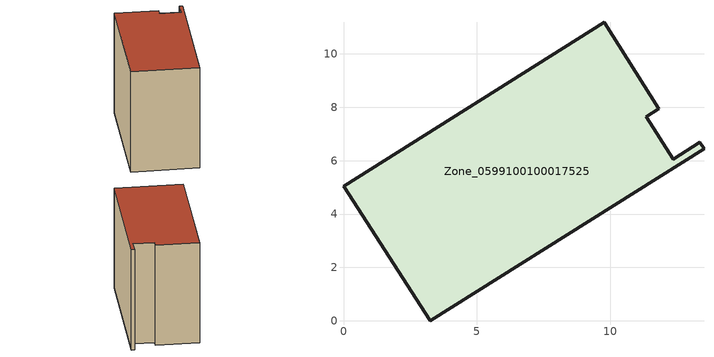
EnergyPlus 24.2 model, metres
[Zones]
Zone_0599100100017525
 floor ground (C_G): 0,5.05 9.76,11.19 11.81,7.94 11.34,7.64 12.35,6.05 13.35,6.69 13.5,6.45 3.25,0 z0
 wall outside (C_F): 3.25,0 13.5,6.45 13.35,6.69 12.35,6.05 11.34,7.64 11.81,7.94 9.76,11.19 0,5.05 3.25,0 z0:9.62
 roof outside (C_R): 9.76,11.19 0,5.05 3.25,0 13.5,6.45 13.35,6.69 12.35,6.05 11.34,7.64 11.81,7.94 z9.62
[BUILDING]
Pand.0599100100017525: North Axis=0; Terrain=City; Loads Convergence Tolerance Value=0.04; Temperature Convergence Tolerance Value=0.4; Solar Distribution=FullExterior; Maximum Number of Warmup Days=25; Minimum Number of Warmup Days=1
[Site:Location]
Rotterdam.The.Hague.AP_ZH_NLD Design_Conditions: Latitude=51.96; Longitude=4.45; Time Zone=1; Elevation=-4.5
[SITE:GROUNDTEMPERATURE:BUILDINGSURFACE]
18, 18, 18, 18, 18, 18, 18, 18, 18, 18, 18, 18
[MATERIAL] Thermal Absorptance=0.9; Solar Absorptance=0.7; Visible Absorptance=0.7
Name | Roughness | Thickness | Conductivity | Density | Specific Heat
G.TI.2015-2018 | MediumSmooth | 0.15 | 0.0428571 | 540 | 1210
F.TI.2015-2018 | Rough | 0.3 | 0.0666667 | 1920 | 840
R.TI.2015-2018 | MediumRough | 0.2 | 0.0333333 | 1500 | 1000
[CONSTRUCTION]
C_G: G.TI.2015-2018
C_F: F.TI.2015-2018
C_R: R.TI.2015-2018
[ZONE]
Zone_0599100100017525: Type=1; Multiplier=1; Ceiling Height=Autocalculate; Volume=Autocalculate; Floor Area=autocalculate; Part of Total Floor Area=Yes
[ZONEINFILTRATION:DESIGNFLOWRATE]
Infil_Zone_0599100100017525: Zone or ZoneList or Space or SpaceList=Zone_0599100100017525; Schedule=AlwaysOn; Design Flow Rate Calculation Method=Flow/Area; Flow Rate per Floor Area=0.0015; Constant Term Coefficient=1; Temperature Term Coefficient=0; Velocity Term Coefficient=0; Velocity Squared Term Coefficient=0
[HVACTEMPLATE:ZONE:IDEALLOADSAIRSYSTEM]
Zone_0599100100017525: Maximum Heating Supply Air Temperature=50; Minimum Cooling Supply Air Temperature=13; Maximum Heating Supply Air Humidity Ratio=0.0156; Minimum Cooling Supply Air Humidity Ratio=0.0077; Heating Limit=NoLimit; Cooling Limit=NoLimit; Dehumidification Control Type=ConstantSensibleHeatRatio; Cooling Sensible Heat Ratio=0.7; Dehumidification Setpoint=60; Humidification Control Type=None; Humidification Setpoint=30; Outdoor Air Method=None; Outdoor Air Flow Rate per Person=0.00944; Outdoor Air Flow Rate per Zone Floor Area=0; Outdoor Air Flow Rate per Zone=0; Demand Controlled Ventilation Type=None; Outdoor Air Economizer Type=NoEconomizer; Heat Recovery Type=None; Sensible Heat Recovery Effectiveness=0.7; Latent Heat Recovery Effectiveness=0.65
[ZONECONTROL:THERMOSTAT]
ThermostatControl_Zone_0599100100017525: Zone or ZoneList=Zone_0599100100017525; Control Type Schedule=DualSetpointControlType; Control 1=Thermostat_Zone_0599100100017525; Temperature Difference Between Cutout And Setpoint=0
[THERMOSTATSETPOINT:DUALSETPOINT]
Thermostat_Zone_0599100100017525: Heating Setpoint Temperature Schedule=HeatingSetpoint_Zone_0599100100017525; Cooling Setpoint Temperature Schedule=CoolingSetpoint_Zone_0599100100017525
[SCHEDULE:COMPACT]
HeatingSetpoint_Zone_0599100100017525: Through: 12/31, For: AllDays, Until: 24:00, 21
CoolingSetpoint_Zone_0599100100017525: Through: 12/31, For: AllDays, Until: 24:00, 24
DualSetpointControlType: Through: 12/31, For: AllDays, Until: 24:00, 4
AlwaysOn: Through: 12/31, For: AllDays, Until: 24:00, 1
